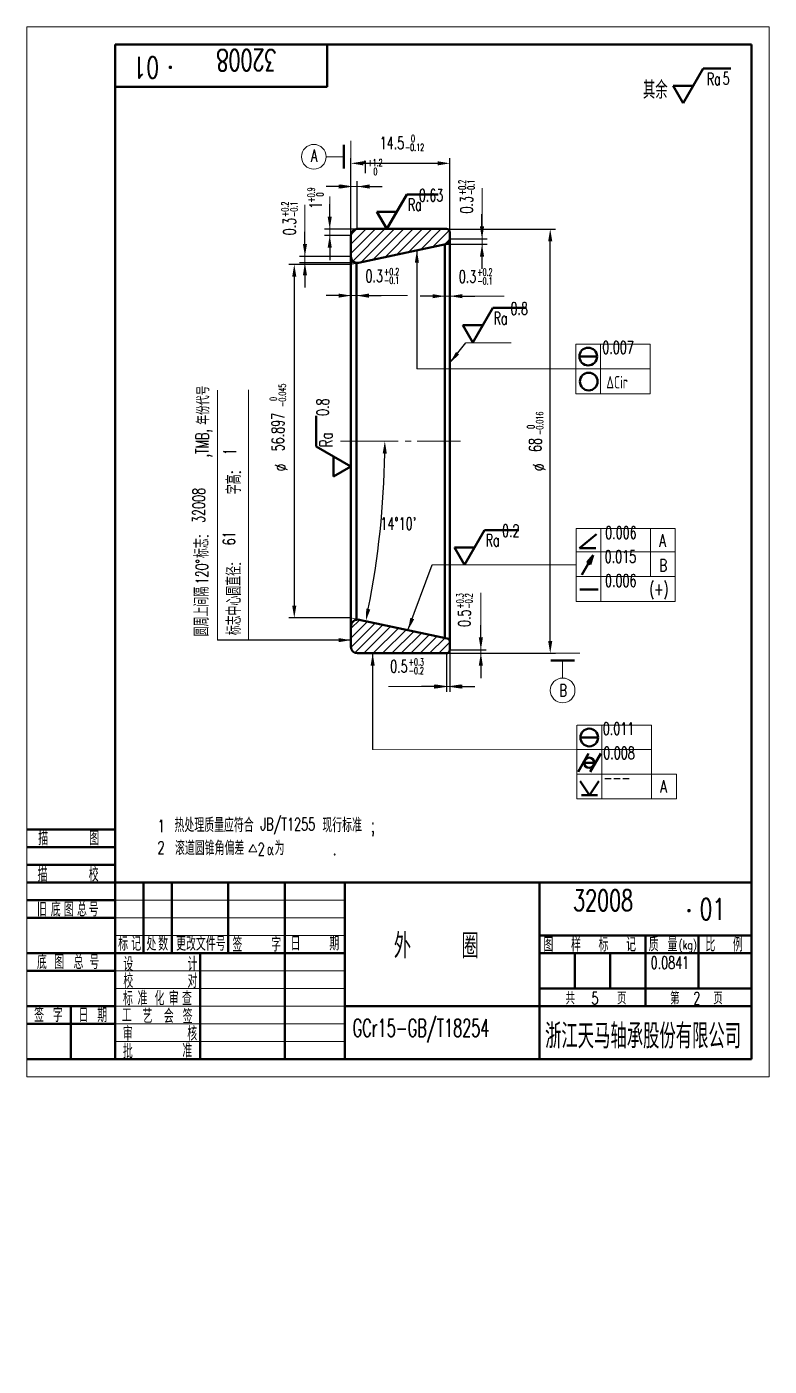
# Model space of a CAD drawing. Extents: x 1 to 543, y -84 to 298.
# Drawn here: x 1.1 to 211.1, y -84.3 to 294.5 of the extents above; entities that cross this region are included whole.
import ezdxf
from ezdxf.enums import TextEntityAlignment as Align

# ---------------------------------------------------------------- set-up
doc = ezdxf.new("R2010")
doc.units = 0
doc.header["$MEASUREMENT"] = 0
doc.layers.get('0').update_dxf_attribs({"linetype": 'CONTINUOUS', "lineweight": 20})
doc.layers.get('DEFPOINTS').update_dxf_attribs({"linetype": 'CONTINUOUS', "lineweight": 20})
for name, color, linetype, lineweight in [('1', 7, 'CONTINUOUS', 50), ('2', 7, 'CONTINUOUS', 15), ('3', 7, 'CONTINUOUS', 20), ('90', 7, 'CONTINUOUS', 20), ('文字', 7, 'CONTINUOUS', 15), ('粗实线', 7, 'CONTINUOUS', 50)]:
    doc.layers.add(name, color=color, linetype=linetype, lineweight=lineweight)
doc.styles.add('HZ', font='txt.shx', dxfattribs={"width": 0.66, "bigfont": 'HZTXT.shx'})
doc.dimstyles.get("Standard").update_dxf_attribs({"dimtxt": 0.18, "dimasz": 0.18, "dimexe": 0.18, "dimexo": 0.0625, "dimgap": 0.09, "dimtad": 0, "dimtih": 1, "dimtoh": 1, "dimdec": 4, "dimzin": 0, "dimdsep": 46, "dimtxsty": 'Standard', "dimcen": 0.09, "dimadec": 0, "dimazin": 0, "dimtfac": 1, "dimtdec": 4, "dimtofl": 0, "dimtmove": 0, "dimatfit": 3, "dimfxl": 0, "dimtolj": 1, "dimtzin": 0, "dimarcsym": 0})

# ---------------------------------------------------------------- blocks, each defined once
blk = doc.blocks.new('*D24')
at = {"layer": '2', "color": 0, "lineweight": -2}
blk.add_arc((-140.57, 177.33), 242.92, 348.7308, 359.1745, dxfattribs=at)
at = {"layer": '2', "color": 0}
for points in [[(101.74, 173.84), (102.91, 173.83), (102.35, 177.33)], [(98.24, 129.74), (97.1, 129.98), (96.96, 126.43)]]:
    blk.add_solid(points, dxfattribs=at)
at = {"layer": 'DEFPOINTS', "color": 0}
for p in [(89.76, 177.33), (106.1, 177.33), (101.75, 160.25), (95.09, 126.83), (119.97, 121.5)]:
    blk.add_point(p, dxfattribs=at)
blk = doc.blocks.new('*D25')
at = {"layer": '2', "color": 0, "lineweight": -2}
for p, q in [((129.51, 121.83), (129.51, 125.33)), ((120.76, 118.33), (131.01, 118.33)), ((119.76, 117.33), (131.01, 117.33)), ((129.51, 113.83), (129.51, 110.33))]:
    blk.add_line(p, q, dxfattribs=at)
at = {"layer": '2', "color": 0}
for points in [[(128.92, 121.83), (130.09, 121.83), (129.51, 118.33)], [(128.92, 113.83), (130.09, 113.83), (129.51, 117.33)]]:
    blk.add_solid(points, dxfattribs=at)
at = {"layer": 'DEFPOINTS', "color": 0}
for p in [(120.76, 118.33), (119.76, 117.33), (129.51, 117.33)]:
    blk.add_point(p, dxfattribs=at)
blk = doc.blocks.new('*D26')
at = {"layer": '2', "color": 0, "lineweight": -2}
for p, q in [((120.76, 118.33), (120.76, 106.43)), ((119.76, 117.33), (119.76, 106.43)), ((116.26, 107.93), (112.76, 107.93)), ((124.26, 107.93), (127.76, 107.93))]:
    blk.add_line(p, q, dxfattribs=at)
at = {"layer": '2', "color": 0}
for points in [[(116.26, 108.51), (116.26, 107.35), (119.76, 107.93)], [(124.26, 108.51), (124.26, 107.35), (120.76, 107.93)]]:
    blk.add_solid(points, dxfattribs=at)
at = {"layer": 'DEFPOINTS', "color": 0}
for p in [(120.76, 118.33), (119.76, 117.33), (120.76, 107.93)]:
    blk.add_point(p, dxfattribs=at)
blk = doc.blocks.new('*D27')
at = {"layer": '2', "color": 0, "lineweight": -2}
for p, q in [((119.35, 233.03), (119.35, 216.83)), ((120.76, 233.03), (120.76, 216.83)), ((115.85, 218.33), (112.35, 218.33)), ((124.26, 218.33), (127.76, 218.33))]:
    blk.add_line(p, q, dxfattribs=at)
at = {"layer": '2', "color": 0}
for points in [[(115.85, 218.91), (115.85, 217.75), (119.35, 218.33)], [(124.26, 218.91), (124.26, 217.75), (120.76, 218.33)]]:
    blk.add_solid(points, dxfattribs=at)
at = {"layer": 'DEFPOINTS', "color": 0}
for p in [(119.35, 233.03), (120.76, 233.03), (120.76, 218.33)]:
    blk.add_point(p, dxfattribs=at)
blk = doc.blocks.new('_ClosedBlank')
at = {"color": 0, "linetype": 'ByBlock', "lineweight": -2}
for p, q in [((-1, 0.17), (0, 0)), ((-1, 0.17), (-1, -0.17)), ((0, 0), (-1, -0.17))]:
    blk.add_line(p, q, dxfattribs=at)
blk = doc.blocks.new('*D28')
at = {"layer": '2', "color": 0, "lineweight": -2}
for p, q in [((92.76, 227.33), (92.76, 216.99)), ((94.33, 227.33), (94.33, 216.99)), ((89.26, 218.49), (85.76, 218.49)), ((97.83, 218.49), (101.33, 218.49))]:
    blk.add_line(p, q, dxfattribs=at)
at = {"layer": '2', "color": 0}
for points in [[(89.26, 219.07), (89.26, 217.9), (92.76, 218.49)], [(97.83, 219.07), (97.83, 217.9), (94.33, 218.49)]]:
    blk.add_solid(points, dxfattribs=at)
at = {"layer": 'DEFPOINTS', "color": 0}
for p in [(92.76, 227.33), (94.33, 227.33), (94.33, 218.49)]:
    blk.add_point(p, dxfattribs=at)
blk = doc.blocks.new('*D29')
at = {"layer": '2', "color": 0, "lineweight": -2}
for p, q in [((79.75, 233.06), (79.75, 236.56)), ((92.76, 229.56), (78.25, 229.56)), ((92.76, 227.77), (78.25, 227.77)), ((79.75, 224.27), (79.75, 220.77))]:
    blk.add_line(p, q, dxfattribs=at)
at = {"layer": '2', "color": 0}
for points in [[(79.17, 233.06), (80.33, 233.06), (79.75, 229.56)], [(79.17, 224.27), (80.33, 224.27), (79.75, 227.77)]]:
    blk.add_solid(points, dxfattribs=at)
at = {"layer": 'DEFPOINTS', "color": 0}
for p in [(79.75, 227.77), (92.76, 229.56), (92.76, 227.77)]:
    blk.add_point(p, dxfattribs=at)
blk = doc.blocks.new('*D30')
at = {"layer": '2', "color": 0, "lineweight": -2}
for p, q in [((92.76, 227.33), (75.23, 227.33)), ((76.73, 223.83), (76.73, 130.83)), ((92.76, 127.33), (75.23, 127.33))]:
    blk.add_line(p, q, dxfattribs=at)
at = {"layer": '2', "color": 0}
for points in [[(76.15, 223.83), (77.32, 223.83), (76.73, 227.33)], [(76.15, 130.83), (77.32, 130.83), (76.73, 127.33)]]:
    blk.add_solid(points, dxfattribs=at)
at = {"layer": 'DEFPOINTS', "color": 0}
for p in [(92.76, 227.33), (76.73, 127.33), (92.76, 127.33)]:
    blk.add_point(p, dxfattribs=at)
blk = doc.blocks.new('*D31')
at = {"layer": '2', "color": 0, "lineweight": -2}
for p, q in [((119.76, 237.33), (150.63, 237.33)), ((149.13, 120.83), (149.13, 233.83)), ((119.76, 117.33), (150.63, 117.33))]:
    blk.add_line(p, q, dxfattribs=at)
at = {"layer": '2', "color": 0}
for points in [[(148.54, 233.83), (149.71, 233.83), (149.13, 237.33)], [(148.54, 120.83), (149.71, 120.83), (149.13, 117.33)]]:
    blk.add_solid(points, dxfattribs=at)
at = {"layer": 'DEFPOINTS', "color": 0}
for p in [(119.76, 237.33), (149.13, 237.33), (119.76, 117.33)]:
    blk.add_point(p, dxfattribs=at)
blk = doc.blocks.new('*D32')
at = {"layer": '2', "color": 0, "lineweight": -2}
for p, q in [((129.83, 238.04), (129.83, 241.54)), ((119.35, 233.03), (131.33, 233.03)), ((120.76, 234.54), (131.33, 234.54)), ((129.83, 229.53), (129.83, 226.03))]:
    blk.add_line(p, q, dxfattribs=at)
at = {"layer": '2', "color": 0}
for points in [[(129.25, 238.04), (130.42, 238.04), (129.83, 234.54)], [(129.25, 229.53), (130.42, 229.53), (129.83, 233.03)]]:
    blk.add_solid(points, dxfattribs=at)
at = {"layer": 'DEFPOINTS', "color": 0}
for p in [(119.35, 233.03), (120.76, 234.54), (129.83, 233.03)]:
    blk.add_point(p, dxfattribs=at)
blk = doc.blocks.new('*D33')
at = {"layer": '2', "color": 0, "lineweight": -2}
for p, q in [((92.76, 235.53), (92.76, 257.41)), ((96.26, 255.91), (117.26, 255.91)), ((120.76, 235.44), (120.76, 257.41))]:
    blk.add_line(p, q, dxfattribs=at)
at = {"layer": '2', "color": 0}
for points in [[(96.26, 256.49), (96.26, 255.32), (92.76, 255.91)], [(117.26, 256.49), (117.26, 255.32), (120.76, 255.91)]]:
    blk.add_solid(points, dxfattribs=at)
at = {"layer": 'DEFPOINTS', "color": 0}
for p in [(120.76, 255.91), (92.76, 235.53), (120.76, 235.44)]:
    blk.add_point(p, dxfattribs=at)
blk = doc.blocks.new('*D34')
at = {"layer": '2', "color": 0, "lineweight": -2}
for p, q in [((86.76, 240.83), (86.76, 244.33)), ((94.56, 237.33), (85.26, 237.33)), ((92.76, 235.53), (85.26, 235.53)), ((86.76, 232.03), (86.76, 228.53))]:
    blk.add_line(p, q, dxfattribs=at)
at = {"layer": '2', "color": 0}
for points in [[(86.18, 240.83), (87.35, 240.83), (86.76, 237.33)], [(86.18, 232.03), (87.35, 232.03), (86.76, 235.53)]]:
    blk.add_solid(points, dxfattribs=at)
at = {"layer": 'DEFPOINTS', "color": 0}
for p in [(86.76, 237.33), (92.76, 235.53), (94.56, 237.33)]:
    blk.add_point(p, dxfattribs=at)
blk = doc.blocks.new('*D35')
at = {"layer": '2', "color": 0, "lineweight": -2}
for p, q in [((92.76, 235.53), (92.76, 250.84)), ((94.56, 237.33), (94.56, 250.84)), ((89.26, 249.34), (85.76, 249.34)), ((98.06, 249.34), (101.56, 249.34))]:
    blk.add_line(p, q, dxfattribs=at)
at = {"layer": '2', "color": 0}
for points in [[(89.26, 249.93), (89.26, 248.76), (92.76, 249.34)], [(98.06, 249.93), (98.06, 248.76), (94.56, 249.34)]]:
    blk.add_solid(points, dxfattribs=at)
at = {"layer": 'DEFPOINTS', "color": 0}
for p in [(94.56, 249.34), (92.76, 235.53), (94.56, 237.33)]:
    blk.add_point(p, dxfattribs=at)
blk = doc.blocks.new('J', base_point=(150.07, 92.13))
at = {"layer": '1'}
for p, q in [((153.34, 97.72), (150.08, 92.19)), ((151.61, 95.71), (153.34, 97.72)), ((152.46, 95.11), (151.61, 95.71)), ((153.34, 97.72), (152.46, 95.11))]:
    blk.add_line(p, q, dxfattribs=at)
blk = doc.blocks.new('YZD', base_point=(152.36, 109.12))
at = {"layer": '1'}
for p, q in [((149.15, 106.56), (152.15, 111.76)), ((152.56, 106.56), (155.56, 111.76)), ((150.87, 109.09), (153.78, 109.09))]:
    blk.add_line(p, q, dxfattribs=at)
blk.add_circle((152.32, 109.12), 1.45, dxfattribs=at)
blk = doc.blocks.new('BLK', base_point=(1, 0))
for points in [[(0, 0), (1, 0), (0, 0.15), (0, -0.15), (1, 0)], [(0, 0.07), (0.5, 0), (0, -0.07)]]:
    blk.add_lwpolyline(points)

msp = doc.modelspace()

# ---------------------------------------------------------------- linework, layer by layer
for p, q in [((26.07193, 27.52269), (91.07189, 27.52269)), ((26.07193, 22.52269), (91.07189, 22.52269)), ((26.07193, 17.52269), (91.07189, 17.52269)), ((26.07193, 12.52269), (91.07189, 12.52269)), ((26.07193, 7.52269), (91.07189, 7.52269))]:
    msp.add_line(p, q)
at = {"layer": '1'}
for p, q in [((206.07193, 289.52269), (26.07193, 289.52269)), ((26.07193, 289.52269), (26.07193, 2.52269)), ((86.07193, 277.52269), (86.07193, 289.52269)), ((206.07193, 2.52269), (206.07193, 289.52269)), ((26.07193, 277.52269), (86.07193, 277.52269)), ((90.76469, 254.42859), (90.76469, 261.09559)), ((90.76469, 261.09559), (90.76469, 254.42859)), ((92.76469, 229.55886), (92.76469, 235.53228)), ((94.56469, 237.33228), (119.76469, 237.33228)), ((120.76469, 236.33228), (120.76469, 234.54491)), ((94.94184, 227.79882), (119.57899, 233.0782)), ((119.35157, 233.02947), (119.35157, 121.63509)), ((120.76469, 234.50044), (120.76469, 118.33228)), ((92.76469, 229.80587), (92.76469, 124.85831)), ((94.32692, 227.77463), (94.32692, 126.80981)), ((157.37121, 201.26404), (162.37121, 201.26404)), ((82.96469, 175.77314), (82.96469, 184.45456)), ((157.40503, 147.04044), (162.23403, 150.99294)), ((162.03282, 147.04044), (157.40503, 147.04044)), ((157.55136, 135.38983), (162.6456, 135.38983)), ((162.6456, 135.38983), (157.55136, 135.38983)), ((95.08924, 126.83417), (119.97422, 121.50167)), ((92.76469, 124.85831), (92.76469, 119.13228)), ((120.76469, 118.33228), (120.76469, 120.52387)), ((94.56469, 117.33228), (119.76469, 117.33228)), ((155.9675, 115.33228), (149.3005, 115.33228)), ((149.3005, 115.33228), (155.9675, 115.33228)), ((157.6732, 93.51353), (162.6732, 93.51353)), ((160.24494, 77.21533), (157.63288, 81.18293)), ((160.24494, 77.21533), (162.85699, 81.18293)), ((157.99317, 77.21533), (162.4967, 77.21533)), ((1.07193, 67.52269), (26.07193, 67.52269)), ((1.07193, 62.52269), (26.07193, 62.52269)), ((1.07193, 57.52269), (26.07193, 57.52269)), ((1.07193, 52.52269), (26.07193, 52.52269)), ((26.07193, 52.52269), (206.07193, 52.52269)), ((34.07193, 52.52269), (34.07193, 32.52269)), ((42.07193, 52.52269), (42.07193, 32.52269)), ((58.07193, 52.52269), (58.07193, 32.52269)), ((74.07193, 52.52269), (74.07193, 32.52269)), ((91.07189, 52.52269), (91.07189, 2.52269)), ((146.07193, 52.52269), (146.07193, 2.52269)), ((1.07193, 47.52269), (26.07193, 47.52269)), ((1.07193, 42.52269), (26.07193, 42.52269)), ((146.07193, 37.52269), (206.07193, 37.52269)), ((176.07193, 37.52269), (176.07193, 17.52269)), ((191.07193, 37.52269), (191.07193, 22.52269)), ((1.07193, 32.52269), (26.07193, 32.52269)), ((146.07193, 32.52269), (206.07193, 32.52269)), ((156.07193, 32.52269), (156.07193, 22.52269)), ((166.07193, 32.52269), (166.07193, 22.52269)), ((1.07193, 27.52269), (26.07193, 27.52269)), ((146.07193, 22.52269), (206.07193, 22.52269)), ((1.07193, 17.52269), (26.07193, 17.52269)), ((13.57193, 17.52269), (13.57193, 2.52269)), ((146.07193, 17.52269), (206.07193, 17.52269)), ((1.07193, 12.52269), (26.07193, 12.52269)), ((1.07193, 2.52269), (206.07193, 2.52269))]:
    msp.add_line(p, q, dxfattribs=at)
for centre in [(159.87121, 201.26404), (160.00632, 194.18671), (160.1732, 93.51353)]:
    msp.add_circle(centre, 2.5, dxfattribs=at)
for centre, radius, start, end in [((94.56469, 235.53228), 1.8, 90, 180), ((119.76469, 236.33228), 1, 0, 90), ((119.26469, 234.54491), 1.5, 282.0947571, 0), ((94.56469, 229.55886), 1.8, 180, 282.0947571), ((94.76469, 124.85831), 2, 77.9052429, 180), ((119.76469, 120.52387), 1, 0, 77.9052429), ((94.56469, 119.13228), 1.8, 180, 270), ((119.76469, 118.33228), 1, 270, 0)]:
    msp.add_arc(centre, radius, start, end, dxfattribs=at)
at = {"layer": '2'}
for p, q in [((211.07193, 294.52269), (1.07193, 294.52269)), ((1.07193, 294.52269), (1.07193, -2.47731)), ((211.07193, -2.47731), (211.07193, 294.52269)), ((92.76469, 257.40682), (92.76469, 262.23702)), ((90.76469, 257.76209), (85.76469, 257.76209)), ((92.76469, 236.33228), (92.76469, 257.40682)), ((120.76469, 236.33228), (120.76469, 257.40682)), ((86.76497, 232.03228), (86.76497, 246.52823)), ((86.91914, 249.34496), (100.56469, 249.34496)), ((92.76469, 236.33228), (92.76469, 247.96379)), ((129.83283, 248.91592), (129.83283, 227.0782)), ((79.75047, 244.14953), (79.75047, 222.8633)), ((92.76469, 235.66859), (94.42838, 237.33228)), ((92.76469, 233.01694), (97.08003, 237.33228)), ((92.76469, 230.36529), (99.73168, 237.33228)), ((93.31471, 228.26366), (102.38333, 237.33228)), ((95.65415, 227.95145), (105.03498, 237.33228)), ((99.02898, 228.67463), (107.68663, 237.33228)), ((102.40381, 229.39781), (110.33828, 237.33228)), ((105.77864, 230.12099), (112.98994, 237.33228)), ((109.15347, 230.84416), (115.64159, 237.33228)), ((112.52829, 231.56734), (118.29324, 237.33228)), ((115.90312, 232.29052), (120.55613, 236.94353)), ((119.27795, 233.01369), (120.76469, 234.50044)), ((92.76469, 227.33228), (75.2331, 227.33228)), ((92.76469, 229.55886), (78.25047, 229.55886)), ((94.32692, 227.77463), (78.25047, 227.77463)), ((92.76469, 227.33228), (95.18375, 227.85065)), ((76.7331, 224.33228), (76.7331, 130.33228)), ((108.72482, 218.48642), (87.72971, 218.48642)), ((136.07679, 218.33038), (113.54925, 218.33038)), ((125.2497, 205.15466), (138.04585, 205.15466)), ((163.34106, 204.75113), (156.34106, 204.75113)), ((156.34106, 204.75113), (156.34106, 197.75113)), ((177.43263, 204.75113), (163.34106, 204.75113)), ((163.34106, 197.75113), (163.34106, 204.75113)), ((177.43263, 204.75113), (177.43263, 190.75113)), ((111.4186, 197.75113), (177.43263, 197.75113)), ((156.34106, 197.75113), (156.34106, 190.75113)), ((163.34106, 197.75113), (163.34106, 190.75113)), ((54.99389, 121.04737), (54.99389, 191.72948)), ((63.80831, 121.04737), (63.80831, 191.87751)), ((156.34106, 190.75113), (163.34106, 190.75113)), ((163.34106, 190.75113), (177.43263, 190.75113)), ((156.46301, 152.65761), (156.46301, 132.00353)), ((184.46813, 152.65761), (156.46301, 152.65761)), ((163.46301, 132.00353), (163.46301, 152.65761)), ((177.46813, 152.65761), (177.46813, 139.00353)), ((184.46813, 132.00353), (184.46813, 152.65761)), ((184.46813, 146.00353), (156.46301, 146.00353)), ((156.5854, 146.00353), (159.5854, 146.00353)), ((109.93147, 126.6893), (115.76093, 142.33057)), ((115.76093, 142.33057), (156.46301, 142.33057)), ((156.46301, 139.00353), (184.46813, 139.00353)), ((129.50512, 111.25781), (129.50512, 134.38834)), ((156.46301, 132.00353), (184.46813, 132.00353)), ((92.76469, 127.33228), (75.2331, 127.33228)), ((92.76469, 127.33228), (95.26246, 126.79705)), ((92.76469, 124.29927), (95.26246, 126.79705)), ((92.76469, 121.64762), (97.44618, 126.32911)), ((92.76469, 118.99597), (99.62989, 125.86117)), ((93.88565, 117.46528), (101.8136, 125.39323)), ((96.4043, 117.33228), (103.99731, 124.92529)), ((99.05595, 117.33228), (106.18102, 124.45735)), ((101.7076, 117.33228), (108.36474, 123.98942)), ((104.35925, 117.33228), (110.54845, 123.52148)), ((107.0109, 117.33228), (112.73216, 123.05354)), ((109.66255, 117.33228), (114.91587, 122.5856)), ((112.3142, 117.33228), (117.09958, 122.11766)), ((114.96586, 117.33228), (119.2833, 121.64972)), ((89.76469, 121.04737), (54.99389, 121.04737)), ((117.61751, 117.33228), (120.76469, 120.47947)), ((120.76469, 118.33228), (120.76469, 106.43073)), ((120.76469, 118.33228), (131.00512, 118.33228)), ((98.90502, 114.33228), (98.90502, 90.13372)), ((119.76469, 117.33228), (157.48152, 117.33228)), ((152.634, 115.33228), (152.634, 110.33228)), ((103.41735, 107.93073), (126.76469, 107.93073)), ((156.70215, 96.97667), (156.70215, 83.13372)), ((156.70966, 96.97667), (177.80923, 96.97667)), ((163.70215, 83.13372), (163.70215, 96.97667)), ((177.80923, 83.13372), (177.80923, 96.97667)), ((98.90502, 90.13372), (156.70215, 90.0552)), ((156.70215, 90.13372), (177.80923, 90.13372)), ((177.80923, 83.13372), (156.70215, 83.13372)), ((156.70215, 83.13372), (156.70215, 76.13372)), ((163.70215, 76.13372), (163.70215, 83.13372)), ((177.80923, 76.13372), (177.80923, 83.13372)), ((184.80923, 83.13372), (177.80923, 83.13372)), ((184.80923, 76.13372), (184.80923, 83.13372)), ((156.70215, 76.13372), (184.80923, 76.13372)), ((65.06087, 63.2203), (63.868, 61.15957)), ((63.868, 61.15957), (66.17156, 61.15957)), ((66.17156, 61.15957), (65.06087, 63.2203)), ((26.07193, 47.52269), (91.07189, 47.52269)), ((26.07193, 42.52269), (91.07189, 42.52269)), ((26.07193, 37.52269), (91.07189, 37.52269)), ((1.07193, -2.47731), (211.07193, -2.47731))]:
    msp.add_line(p, q, dxfattribs=at)
at = {"layer": '2', "const_width": 0.5, "flags": 128}
for points in [[(41.43052, 283.07394, 1), (41.93052, 283.07394, 1)], [(188.11954, 44.55351, 1), (188.61954, 44.55351, 1)]]:
    msp.add_lwpolyline(points, format="xyb", close=True, dxfattribs=at)
at = {"layer": '2'}
for points in [[(89.76469, 249.34496), (92.76469, 249.34496), (89.76469, 249.79496), (89.76469, 248.89496), (92.76469, 249.34496)], [(89.76469, 249.55496), (91.26469, 249.34496), (89.76469, 249.13496)], [(96.76469, 249.09922), (95.26469, 249.30922), (96.76469, 249.51922)]]:
    msp.add_lwpolyline(points, dxfattribs=at)
for centre in [(82.26469, 257.76209), (152.634, 106.83228)]:
    msp.add_circle(centre, 3.5, dxfattribs=at)
for p in [(92.76469, 236.33228), (92.76469, 236.33228), (93.76469, 237.33228), (119.76469, 237.33228), (120.76469, 236.33228), (120.76469, 234.50044), (92.76469, 228.56927), (120.76469, 118.33228)]:
    msp.add_point(p, dxfattribs=at)
at = {"layer": '3', "linetype": 'Continuous'}
for p, q in [((89.76469, 177.33228), (106.09616, 177.33228)), ((108.06271, 177.33228), (109.75904, 177.33228)), ((111.50041, 177.33228), (123.76469, 177.33228))]:
    msp.add_line(p, q, dxfattribs=at)
at = {"layer": '粗实线'}
for p, q in [((186.77193, 272.8873), (192.42996, 282.6873)), ((192.42996, 282.6873), (200.17131, 282.6873)), ((183.94291, 277.7873), (189.60094, 277.7873)), ((186.77193, 272.8873), (183.94291, 277.7873)), ((102.9551, 237.33228), (108.61313, 247.13228)), ((108.61313, 247.13228), (117.46393, 247.13228)), ((102.9551, 237.33228), (100.12608, 242.23228)), ((100.12608, 242.23228), (105.78411, 242.23228)), ((127.23449, 205.24575), (132.89253, 215.04575)), ((132.89253, 215.04575), (142.373, 215.04575)), ((124.40548, 210.14575), (130.06351, 210.14575)), ((127.23449, 205.24575), (124.40548, 210.14575)), ((92.76469, 170.11511), (82.96469, 175.77314)), ((124.90398, 142.33057), (130.56201, 152.13057)), ((130.56201, 152.13057), (140.25639, 152.13057)), ((124.90398, 142.33057), (122.07496, 147.23057)), ((122.07496, 147.23057), (127.73299, 147.23057)), ((91.07189, 17.52269), (146.07193, 17.52269))]:
    msp.add_line(p, q, dxfattribs=at)
at = {"layer": '粗实线', "color": 0}
for p, q in [((87.86469, 167.28609), (87.86469, 172.94412)), ((92.76469, 170.11511), (87.86469, 167.28609))]:
    msp.add_line(p, q, dxfattribs=at)
at = {"layer": '粗实线', "lineweight": 50}
for p, q in [((26.07193, 32.52269), (91.07189, 32.52269)), ((50.07189, 2.52269), (50.07189, 32.52269)), ((74.07193, 2.52269), (74.07193, 32.52269))]:
    msp.add_line(p, q, dxfattribs=at)

# ---------------------------------------------------------------- block references
at = {"layer": '1'}
for name, p in [('J', (158.03925, 139.49463)), ('YZD', (160.2004, 86.36975))]:
    msp.add_blockref(name, p, dxfattribs=at)
at = {"layer": '2', "xscale": 3, "yscale": 3, "zscale": 3}
msp.add_blockref('BLK', (119.76469, 107.93073), dxfattribs=at)
at = {"layer": '2', "xscale": 3, "yscale": 3, "zscale": 3, "rotation": 180}
msp.add_blockref('BLK', (120.76469, 107.93073), dxfattribs=at)

# ---------------------------------------------------------------- texts
at = {"layer": '2', "style": 'HZ'}
for s, height, rotation, width, p in [('01', 6, 180, 0.7, (38.46706, 286.00855)), ('年份代号', 3.5, 90, 0.66, (52.69923, 181.96827)), (',TMB,', 3.5, 90, 0.66, (52.43324, 172.7289)), ('%%c', 3.5, 90, 0.7, (74.78157, 168.81345)), ('%%c', 3.5, 90, 0.7, (147.77761, 168.88957)), ('标志中心圆直径:       字高:', 4, 90, 0.7, (61.63542, 122.42353)), ('圆周上间隔   标志:           ', 4, 90, 0.7, (52.49807, 122.13188)), ('120%%d', 3.5, 90, 0.66, (52.36062, 136.81534))]:
    msp.add_text(s, height=height, rotation=rotation, dxfattribs=dict(at, width=width)).set_placement(p)
for s, height, width, p in [('Ra ', 3.5, 0.65, (196.40105, 278.00772)), ('5', 3.5, 0.65, (198.90201, 278.17431)), ('Ra ', 3.5, 0.65, (111.842, 242.45271)), ('Ra ', 3.5, 0.65, (136.08486, 210.36618)), ('Ra ', 3.5, 0.65, (133.84594, 147.55901)), ('B', 3.5, 0.7, (152.7958, 105.09861)), ('浙江天马轴承股份有限公司', 7, 0.66, (175.39319, 5.56136))]:
    msp.add_text(s, height=height, dxfattribs=dict(at, width=width)).set_placement(p, align=Align.CENTER)
for s, height, width, p in [('其余', 5, 0.7, (175.33644, 274.1544, 3.57)), ('A', 3.5, 0.7, (81.36808, 256.34081)), ('ΔCir', 3.5, 0.66, (164.99527, 192.25242)), ('A', 3.5, 0.7, (179.96101, 147.47616)), ('B', 3.5, 0.7, (179.99321, 140.46402)), ('(+)', 3.5, 0.6667, (177.14917, 133.78547)), ('A', 3.5, 0.7, (180.22807, 77.94805)), ('  热处理质量应符合       现行标准 ;', 4, 0.7, (37.86076, 66.73675)), ('描', 4, 0.7, (4.29947, 63.0237)), ('图', 4, 0.7, (18.74081, 63.0237)), ('描', 4, 0.7, (4.10432, 52.77306)), ('校', 4, 0.7, (18.59069, 52.77306)), ('旧', 4, 0.7, (3.9542, 42.88983)), ('底', 4, 0.7, (7.85726, 42.88983)), ('图', 4, 0.7, (11.56518, 42.88983)), ('总', 4, 0.7, (15.27309, 42.88983)), ('号', 4, 0.7, (18.59069, 42.88983)), ('01', 6, 0.7, (191.42142, 41.97045)), ('外   圈', 7, 0.7, (104.89236, 31.0707)), ('标', 4, 0.7, (26.92224, 33.20001)), ('记', 4, 0.7, (30.63015, 33.20001)), ('处', 4, 0.7, (34.92352, 33.20001)), ('数', 4, 0.7, (38.24113, 33.20001)), ('更改文件号', 4, 0.7, (43.31511, 33.20001)), ('签   字', 4, 0.7, (59.26741, 32.94771)), ('日   期', 4, 0.7, (75.71055, 33.28464)), ('图  样  标  记', 4, 0.7, (147.2154, 32.95992)), ('质 量', 4, 0.7, (176.99632, 33.00662)), ('比  例', 4, 0.7, (193.02841, 32.94538)), ('底', 4, 0.7, (3.9542, 28.00455)), ('图', 4, 0.7, (8.83303, 28.00455)), ('总', 4, 0.7, (14.29732, 28.00455)), ('号', 4, 0.7, (18.78585, 28.00455)), ('共     页', 3.5, 0.7, (153.45661, 18.02192)), ('5', 3.5, 0.66, (160.78194, 18.02192)), ('第    页', 3.5, 0.7, (183.04484, 18.02192)), ('2', 3.5, 0.66, (189.605, 18.02192)), ('签 字', 4, 0.7, (3.14767, 13.04827)), ('日 期', 4, 0.7, (15.71848, 13.00228))]:
    msp.add_text(s, height=height, dxfattribs=dict(at, width=width)).set_placement(p)
at = {"layer": '2', "color": 0, "style": 'HZ', "width": 0.7}
msp.add_text('Ra', height=3.5, rotation=90, dxfattribs=at).set_placement((87.50852, 177.73143), align=Align.CENTER)
at = {"layer": '2', "style": 'HZ', "width": 0.666667}
msp.add_text('JB/T1255', height=3.5, dxfattribs=at).set_placement((74.9122, 68.74738), align=Align.MIDDLE)
at = {"layer": '2', "color": 0, "style": 'HZ', "width": 0.7}
msp.add_text('  滚道圆锥角偏差   为     .', height=4, dxfattribs=at).set_placement((38.00177, 60.23167))
at = {"layer": '2', "style": 'HZ', "width": 0.688541}
msp.add_text('(kg)', height=2.5, dxfattribs=at).set_placement((185.44673, 33.60633), (190.61079, 33.60633), align=Align.FIT)
at = {"layer": '90', "style": 'HZ', "width": 0.66}
for s, height, rotation, p in [('32008', 6, 180, (71.69566, 288.10121)), ('+0.2', 2, 90, (125.21977, 246.94728)), ('-0.1', 2, 90, (127.71977, 246.94728)), ('+0.9', 2, 90, (82.50915, 244.81442)), ('0', 2, 90, (85.00915, 246.51442)), ('0.3', 3.5, 90, (127.21977, 241.71228)), ('+0.2', 2, 90, (75.13767, 240.77012)), ('-0.1', 2, 90, (77.63767, 240.77012)), ('1', 3.5, 90, (84.50915, 243.04442)), ('0.3', 3.5, 90, (77.13767, 235.53512)), ('-0.045', 2, 90, (74.33835, 187.01599)), ('0', 2, 90, (71.83835, 188.71599)), ('56.897', 3.5, 90, (73.83835, 174.46599)), ('-0.016', 2, 90, (147.14499, 179.11288)), ('0', 2, 90, (144.64499, 180.81288)), ('1', 3.5, 90, (60.25104, 173.31762)), ('68', 3.5, 90, (146.64499, 174.26288)), ('32008', 3.5, 90, (51.46411, 154.1988)), ('61', 3.5, 90, (60.03691, 147.85484)), ('+0.3', 2, 90, (124.59841, 130.00485)), ('-0.2', 2, 90, (127.09841, 130.00485)), ('0.5', 3.5, 90, (126.59841, 124.76985))]:
    msp.add_text(s, height=height, rotation=rotation, dxfattribs=at).set_placement(p)
at = {"layer": '90', "style": 'HZ'}
for s, height, width, p in [('14.5', 3.5, 0.66, (100.88614, 259.92563)), ('-0.12', 2, 0.66, (108.04614, 259.42563)), ('0', 2, 0.66, (109.74614, 261.92563)), ('1', 3.5, 0.66, (95.65385, 253.09469)), ('+1.2', 2, 0.66, (97.42385, 255.09469)), ('0', 2, 0.66, (99.12385, 252.59469)), ('0.3', 3.5, 0.66, (96.87786, 222.29271)), ('+0.2', 2, 0.66, (102.11286, 224.29271)), ('-0.1', 2, 0.66, (102.11286, 221.79271)), ('0.3', 3.5, 0.66, (123.27784, 222.13216)), ('+0.2', 2, 0.66, (128.51284, 224.13216)), ('-0.1', 2, 0.66, (128.51284, 221.63216)), ('0.007', 3.5, 0.66, (163.85399, 202.07086)), ("14°10'", 3.5, 0.66, (101.10025, 152.27118)), ('0.006', 3.5, 0.66, (164.67139, 149.68558)), ('0.015', 3.5, 0.66, (164.53082, 142.9286)), ('0.006', 3.5, 0.66, (164.6259, 136.1516)), ('0.5', 3.5, 0.66, (103.86405, 111.88404)), ('+0.3', 2, 0.66, (109.09905, 113.88404)), ('-0.2', 2, 0.66, (109.09905, 111.38404)), ('0.011', 3.5, 0.66, (163.99566, 94.24732)), ('0.008', 3.5, 0.66, (164.13009, 87.39549)), ('---', 3.5, 0.66, (164.14899, 80.37178)), ('32008', 6, 0.66, (155.60287, 44.47437)), ('0.0841', 3.5, 0.66, (177.5267, 28.0755)), ('GCr15-GB/T18254', 5, 0.6, (93.24447, 8.88336))]:
    msp.add_text(s, height=height, dxfattribs=dict(at, width=width)).set_placement(p)
at = {"layer": '90', "style": 'HZ', "width": 0.66}
for s, p in [('0.63', (115.44012, 245.1065)), ('0.8', (140.36015, 213.08097))]:
    msp.add_text(s, height=3.5, dxfattribs=at).set_placement(p, align=Align.CENTER)
for s, rotation, p in [('0.8', 90, (86.52787, 186.93411)), ('0.2', 0.3777386, (137.97205, 150.25037))]:
    msp.add_text(s, height=3.5, rotation=rotation, dxfattribs=at).set_placement(p, align=Align.CENTER)
at = {"layer": '文字', "style": 'HZ'}
for s, height, width, p in [('1', 3.5, 0.666667, (39.06136, 68.51541)), ('2', 3.5, 0.666667, (39.06136, 62.3877)), ('2', 3.5, 0.666667, (67.38407, 61.9311)), ('α', 3.5, 0.666667, (70.03913, 61.9311)), ('设   ', 4, 0.7, (33.53272, 29.57332)), (' 计', 4, 0.7, (46.68889, 29.57332)), ('校   ', 4, 0.7, (33.53272, 24.89378)), (' 对', 4, 0.7, (46.68889, 24.89378)), ('标   ', 4, 0.7, (33.43281, 19.93536)), ('准', 4, 0.7, (33.8118, 19.98989)), ('化   ', 4, 0.7, (42.34654, 19.93536)), ('审', 4, 0.7, (42.64417, 19.93536)), ('查', 4, 0.7, (46.37146, 19.93536)), ('工', 4, 0.7, (29.34976, 14.99326)), ('艺', 4, 0.7, (35.21619, 14.91707)), ('会', 4, 0.7, (41.23312, 14.94088)), ('签', 4, 0.7, (46.57384, 14.84088)), ('审   ', 4, 0.7, (33.39305, 9.98662)), (' 核', 4, 0.7, (46.62582, 9.98662)), ('批   ', 4, 0.7, (33.40814, 4.95773)), ('准', 4, 0.7, (46.46341, 5.13716))]:
    msp.add_text(s, height=height, dxfattribs=dict(at, width=width)).set_placement(p, align=Align.MIDDLE)

# ---------------------------------------------------------------- dimensions: what is measured, and where the dimension line sits
at = {"layer": '2'}
for base, p1, p2, override, picture, middle in [((120.76469, 255.90682), (92.76469, 235.53228), (120.76469, 235.43859), {"dimtxt": 3.5, "dimasz": 3.5, "dimexe": 1.5, "dimexo": 0, "dimgap": 1.3, "dimtad": 1, "dimtih": 0, "dimtoh": 0, "dimtxsty": 'HZ', "dimtmove": 2, "dimldrblk": 'ClosedBlank'}, '*D33', (106.76469, 255.90682)), ((94.56469, 249.34496), (92.76469, 235.53228), (94.56469, 237.33228), {"dimtxt": 3.5, "dimasz": 3.5, "dimexe": 1.5, "dimexo": 0, "dimgap": 1.3, "dimtad": 1, "dimtih": 0, "dimtoh": 0, "dimtxsty": 'HZ', "dimtmove": 2, "dimldrblk": 'ClosedBlank'}, '*D35', (93.66469, 249.34496)), ((120.76469, 218.33038), (119.35157, 233.02947), (120.76469, 233.02947), {"dimtxt": 3.5, "dimasz": 3.5, "dimexe": 1.5, "dimexo": 0, "dimgap": 1.3, "dimtad": 1, "dimtih": 0, "dimtoh": 0, "dimtxsty": 'HZ', "dimtmove": 2, "dimldrblk": 'ClosedBlank'}, '*D27', (120.05813, 218.33038)), ((94.32692, 218.48642), (92.76469, 227.33228), (94.32692, 227.33228), {"dimtxt": 3.5, "dimasz": 3.5, "dimexe": 1.5, "dimexo": 0, "dimgap": 1.3, "dimtad": 1, "dimtih": 0, "dimtoh": 0, "dimtxsty": 'HZ', "dimtmove": 2, "dimldrblk": 'ClosedBlank'}, '*D28', (93.54581, 218.48642)), ((120.76469, 107.93073), (119.76469, 117.33228), (120.76469, 118.33228), {"dimtxt": 3.5, "dimasz": 3.5, "dimexe": 1.5, "dimexo": 0, "dimgap": 1.3, "dimtad": 1, "dimtih": 0, "dimtoh": 0, "dimtxsty": 'HZ', "dimtmove": 2}, '*D26', (120.26469, 107.93073))]:
    dim = msp.add_linear_dim(base=base, p1=p1, p2=p2, text=' ', dimstyle='Standard', override=override, dxfattribs=at)
    dim.commit()
    dim.dimension.update_dxf_attribs({"geometry": picture, "text_midpoint": middle})
for base, p1, p2, override, picture, middle in [((86.76497, 237.33228), (92.76469, 235.53228), (94.56469, 237.33228), {"dimtxt": 3.5, "dimasz": 3.5, "dimexe": 1.5, "dimexo": 0, "dimgap": 1.3, "dimtad": 1, "dimtih": 0, "dimtoh": 0, "dimtxsty": 'HZ', "dimtmove": 2, "dimldrblk": 'ClosedBlank'}, '*D34', (86.76497, 236.43228)), ((129.83283, 233.02947), (120.76469, 234.54491), (119.35157, 233.02947), {"dimtxt": 3.5, "dimasz": 3.5, "dimexe": 1.5, "dimexo": 0, "dimgap": 1.3, "dimtad": 1, "dimtih": 0, "dimtoh": 0, "dimtxsty": 'HZ', "dimtmove": 2, "dimldrblk": 'ClosedBlank'}, '*D32', (129.83283, 233.78719)), ((79.75047, 227.77463), (92.76469, 229.55886), (92.76469, 227.77463), {"dimtxt": 3.5, "dimasz": 3.5, "dimexe": 1.5, "dimexo": 0, "dimgap": 1.3, "dimtad": 1, "dimtih": 0, "dimtoh": 0, "dimtxsty": 'HZ', "dimtmove": 2, "dimldrblk": 'ClosedBlank'}, '*D29', (79.75047, 228.66675)), ((149.12666, 237.33228), (119.76469, 117.33228), (119.76469, 237.33228), {"dimtxt": 3.5, "dimasz": 3.5, "dimexe": 1.5, "dimexo": 0, "dimgap": 1.3, "dimtad": 1, "dimtih": 0, "dimtoh": 0, "dimtxsty": 'HZ', "dimtmove": 2, "dimldrblk": 'ClosedBlank'}, '*D31', (149.12666, 177.33228)), ((76.7331, 127.33228), (92.76469, 227.33228), (92.76469, 127.33228), {"dimtxt": 3.5, "dimasz": 3.5, "dimexe": 1.5, "dimexo": 0, "dimgap": 1.3, "dimtad": 1, "dimtih": 0, "dimtoh": 0, "dimtxsty": 'HZ', "dimtmove": 2, "dimldrblk": 'ClosedBlank'}, '*D30', (76.7331, 177.33228)), ((129.50512, 117.33228), (120.76469, 118.33228), (119.76469, 117.33228), {"dimtxt": 3.5, "dimasz": 3.5, "dimexe": 1.5, "dimexo": 0, "dimgap": 1.3, "dimtad": 1, "dimtih": 0, "dimtoh": 0, "dimtxsty": 'HZ', "dimtmove": 2}, '*D25', (129.50512, 117.83228))]:
    dim = msp.add_linear_dim(base=base, p1=p1, p2=p2, angle=90, text=' ', dimstyle='Standard', override=override, dxfattribs=at)
    dim.commit()
    dim.dimension.update_dxf_attribs({"geometry": picture, "text_midpoint": middle})
dim = msp.add_angular_dim_2l(base=(101.75075, 160.25342), line1=((95.08924, 126.83417), (119.97422, 121.50167)), line2=((89.76469, 177.33228), (106.09616, 177.33228)), text=' ', dimstyle='Standard', override={"dimtxt": 3.5, "dimasz": 3.5, "dimexe": 1.5, "dimexo": 0, "dimgap": 1.3, "dimtad": 1, "dimtih": 0, "dimtoh": 0, "dimtxsty": 'HZ', "dimtmove": 2}, dxfattribs=at)
dim.commit()
dim.dimension.update_dxf_attribs({"geometry": '*D24', "text_midpoint": (170.08115, -84.3017)})

# ---------------------------------------------------------------- leaders
for points in [[(111.4186, 231.32955), (111.4186, 197.75113)], [(120.76469, 199.4554), (125.2497, 205.15466)], [(108.88377, 123.87819), (115.76093, 142.33057)], [(92.76469, 121.04737), (54.99389, 121.04737)], [(98.90502, 117.33228), (98.90502, 90.13372)]]:
    msp.add_leader(points, dimstyle='Standard', override={"dimtxt": 3.5, "dimasz": 3.5, "dimexe": 1.5, "dimexo": 0, "dimgap": 1.3, "dimtad": 0, "dimtih": 0, "dimtoh": 0, "dimtxsty": 'HZ', "dimtmove": 2}, dxfattribs=at)

doc.saveas('drawing.dxf')
